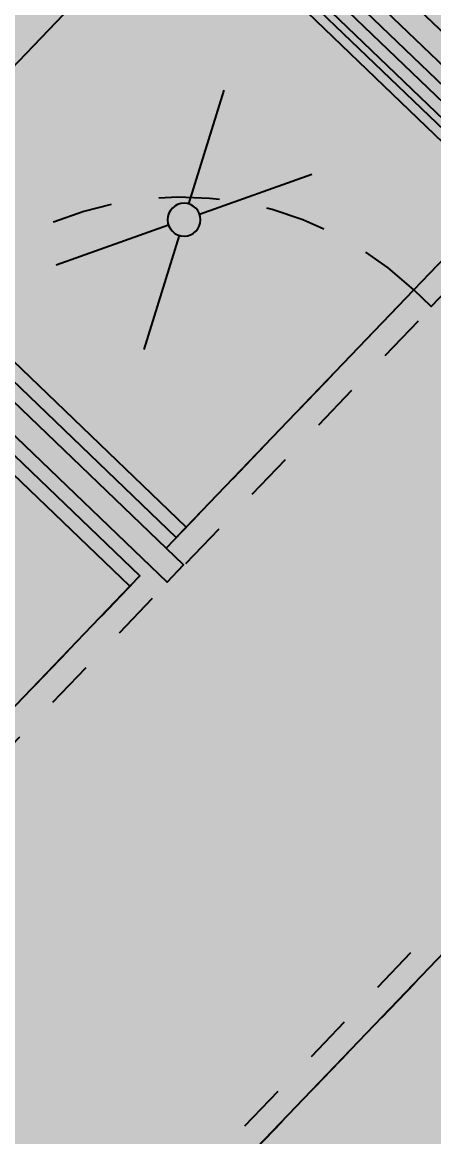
# Model space of a CAD drawing. Header units: metres. Extents: x 678805 to 1359287, y 2747329 to 5497370.
# Drawn here: x 679799.932 to 679800.79, y 2748733 to 2748735.321 of the extents above; entities that cross this region are included whole.
import ezdxf

# ---------------------------------------------------------------- set-up
doc = ezdxf.new("R2010")
doc.units = ezdxf.units.M
doc.linetypes.add('XREF_MON_BUILDINGS$0$DASHED2', pattern=[9.524999999999999, 6.35, -3.175])
doc.linetypes.add('XREF_MON_BUILDINGS$0$RAYITAS500', pattern=[0.2, 0.1, -0.1])
for name, color, linetype in [('00_XREF_MON_HSC_PAVEMENT', 7, 'Continuous'), ('00_XREF_TWQ_BUILDINGS', 7, 'Continuous'), ('XREF_MON_BUILDINGS$0$00-Modulos DEFINIDOS', 7, 'Continuous'), ('XREF_MON_BUILDINGS$0$02-L-01_Struture aux', 4, 'Continuous'), ('XREF_MON_BUILDINGS$0$02-L-06_Doors & Windows', 6, 'Continuous'), ('XREF_MON_BUILDINGS$0$02-L-Insulation', 252, 'Continuous'), ('XREF_MON_BUILDINGS$0$02-L-INT Panel', 5, 'Continuous'), ('XREF_MON_BUILDINGS$0$02-L-panel lines', 7, 'Continuous'), ('XREF_MON_BUILDINGS$0$02-L-Projection 2', 8, 'Continuous'), ('XREF_MON_BUILDINGS$0$02_L_Furniture', 7, 'Continuous')]:
    doc.layers.add(name, color=color, linetype=linetype)
doc.layers.add('XREF_MON_BUILDINGS$0$0-WIPEOUTS', color=7, linetype='Continuous', true_color=0xffffff)
doc.layers.add('XREF_MON_BUILDINGS$0$02-L-06_Walls HATCH 01', color=9, linetype='Continuous', true_color=0x808080)
doc.layers.add('XREF_MON_BUILDINGS$0$00_AUX', color=3, linetype='Continuous', plot=False)
doc.layers.add('XREF_MON_BUILDINGS$0$02-KH-01 Water_Toilets', color=7, linetype='Continuous', lineweight=30, true_color=0x3877ff)
doc.layers.add('XREF_MON_HSC_PAVEMENT$0$03-TR-Pavement_06_Concrete Slab in situ', color=7, linetype='Continuous', lineweight=9, true_color=0xf7f7f7)
doc.layers.get('XREF_MON_BUILDINGS$0$02-KH-01 Water_Toilets').off()
doc.styles.add('XREF_MON_BUILDINGS$0$Standard', font='arial.ttf')
doc.linetypes.add('XREF_MON_BUILDINGS$0$BATTING', pattern='A,0.0001,-0.1,[134,ltypeshp.shx,S=0.1,R=0,X=-0.1,Y=0],-0.2,[134,ltypeshp.shx,S=0.1,R=180,X=0.1,Y=0],-0.1', length=0.4001)

# ---------------------------------------------------------------- blocks, each defined once
blk = doc.blocks.new('XREF_MON_BUILDINGS$0$modulo kiosco')
at = {"layer": 'XREF_MON_BUILDINGS$0$0-WIPEOUTS', "true_color": 0xfcfcfc}
h = blk.add_hatch(color=7, dxfattribs=at)
h.dxf.hatch_style = 1
h.paths.add_polyline_path([(119.6986085139215, -61.62058441969566), (119.6986085125245, -56.82058442011476), (124.4986085132696, -56.82058442058042), (124.4986085123383, -61.62058442132547)])
at = {"layer": 'XREF_MON_BUILDINGS$0$00_AUX', "color": 253, "insert": (120.5956272133626, -58.63217507931404), "char_height": 0.7999999999999997, "attachment_point": 1, "style": 'XREF_MON_BUILDINGS$0$Standard'}
blk.add_mtext_dynamic_manual_height_columns('23 m2', width=11.40284914150834, gutter_width=3.999999999999999, heights=[0], dxfattribs=at)
blk = doc.blocks.new('XREF_MON_BUILDINGS$0$Door 70cm')
at = {"layer": 'XREF_MON_BUILDINGS$0$02-L-06_Doors & Windows', "linetype": 'Continuous'}
blk.add_lwpolyline([(-150.6701453510832, -157.4291121601533), (-150.6701453510832, -158.1291121601533), (-150.6401453510832, -158.1291121601533), (-150.6401453510832, -157.4291121601533), (-150.6701453510832, -157.4291121601533)], dxfattribs=at)
at = {"layer": 'XREF_MON_BUILDINGS$0$02-L-06_Doors & Windows', "color": 8, "linetype": 'Continuous'}
blk.add_lwpolyline([(-150.6401453510832, -158.1291121601533), (-149.9551453510832, -158.1291121601533)], dxfattribs=at)
at = {"layer": 'XREF_MON_BUILDINGS$0$02-L-Projection 2', "linetype": 'XREF_MON_BUILDINGS$0$DASHED2', "ltscale": 0.02}
blk.add_arc((-150.6595386816637, -158.1333921167722), 0.7044063331592858, 0.3481299756714386, 88.42236453440704, dxfattribs=at)
blk = doc.blocks.new('XREF_MON_BUILDINGS$0$component PICA')
at = {"linetype": 'Continuous', "ltscale": 0.01}
for p, q in [((125, 350), (-125, 350)), ((-175, 300), (-175, 50)), ((175, 50), (175, 300)), ((0, 150), (0, -20)), ((-125, 0), (125, 0))]:
    blk.add_line(p, q, dxfattribs=at)
blk.add_circle((0, 60), 25, dxfattribs=at)
for centre, start, end in [((-125, 300), 90, 180), ((125, 300), 0, 90), ((-125, 50), 180, 270), ((125, 50), 270, 0)]:
    blk.add_arc(centre, 50, start, end, dxfattribs=at)
blk = doc.blocks.new('XREF_MON_BUILDINGS$0$desague')
at = {"linetype": 'Continuous'}
for p, q in [((-0.04090263425324991, 0.02045131712662318), (-0.3371916059736151, 0.1685958029868022)), ((0.04090263425324991, 0.02045131712662318), (0.3371916059736151, 0.1685958029868022)), ((-0.04090263425324991, -0.02045131712662318), (-0.3371916059736151, -0.1685958029868022)), ((0.04090263425324991, -0.02045131712662318), (0.3371916059736151, -0.1685958029868022))]:
    blk.add_line(p, q, dxfattribs=at)
blk.add_circle((0, 0), 0.04573053532453741, dxfattribs=at)
blk = doc.blocks.new('XREF_MON_BUILDINGS$0$A$C56BF4A3E')
at = {"layer": 'XREF_MON_BUILDINGS$0$02-L-06_Walls HATCH 01', "linetype": 'Continuous'}
h = blk.add_hatch(color=256, dxfattribs=at)
h.dxf.hatch_style = 1
h.paths.add_polyline_path([(8.321869717666846, 4.511352463269965), (8.271869717733058, 4.511352463269965), (8.271874657760183, 3.082319364917577), (8.271880239727302, 3.082319081473937), (8.321889466389319, 3.082319412094318)])
h = blk.add_hatch(color=256, dxfattribs=at)
h.dxf.hatch_style = 1
h.paths.add_polyline_path([(9.066908691302952, 3.132475216759698), (9.066908691302952, 3.082319364917577), (9.330634532108963, 3.082319364917577), (9.330634532108963, 3.132475216759698)])
at = {"layer": 'XREF_MON_BUILDINGS$0$02-L-01_Struture aux', "linetype": 'Continuous'}
for p, q in [((9.415634532121661, 4.531352463266309), (9.415634532121661, 0.291352463266314)), ((9.445634532121066, 4.531352463266309), (9.445634532121066, 0.291352463266314))]:
    blk.add_line(p, q, dxfattribs=at)
at = {"layer": 'XREF_MON_BUILDINGS$0$02-L-Insulation', "linetype": 'XREF_MON_BUILDINGS$0$BATTING', "ltscale": 0.04}
blk.add_line((9.390634532115005, 0.3013524632572668), (9.390634532115005, 4.531352463257221), dxfattribs=at)
at = {"layer": 'XREF_MON_BUILDINGS$0$02-L-INT Panel', "linetype": 'Continuous'}
for p, q in [((9.350634532121067, 4.531352463257853), (9.350634532121067, 0.2913524632578515)), ((9.365634532119206, 4.531352463257853), (9.365634532119206, 0.2913524632578515)), ((9.495634532121077, 4.531352463257853), (9.495634532121077, 0.2913524632578515)), ((9.33063453212107, 4.511352463257872), (9.33063453212107, 0.3113524632578688))]:
    blk.add_line(p, q, dxfattribs=at)
at = {"layer": 'XREF_MON_BUILDINGS$0$02-L-panel lines', "linetype": 'XREF_MON_BUILDINGS$0$RAYITAS500'}
for p, q in [((7.52685064401599, 3.131833131528889), (8.271870569224983, 3.131833131528889)), ((8.32188876609396, 3.132461337870506), (9.066908691302952, 3.132461337870506)), ((7.526871417353842, 3.080894105680326), (9.066908691302952, 3.080894105680326)), ((9.066171466439886, 2.182220182709766), (7.526869454994277, 2.18126112381599)), ((7.526811846722214, 2.131592725660408), (8.271870569224983, 2.131535353910547))]:
    blk.add_line(p, q, dxfattribs=at)
at = {"layer": 'XREF_MON_BUILDINGS$0$02-L-panel lines'}
blk.add_lwpolyline([(8.271874657760183, 3.082319364917577), (8.32188946638799, 3.082319412094318), (8.321869717666846, 4.511352463269965), (8.271869717733058, 4.511352463269965), (8.271874657760183, 3.082319364917577), (8.271874657760183, 3.082319364917577), (8.271874657760183, 3.082319364917577)], dxfattribs=at)
blk.add_lwpolyline([(9.330634532108963, 3.132475216759698), (9.330634532108963, 3.082319364917577), (9.066908691302952, 3.082319364917577), (9.066908691302952, 3.132475216759698)], close=True, dxfattribs=at)
at = {"linetype": 'Continuous', "xscale": -0.7500000000000021, "yscale": 0.7500000000000021, "zscale": 0.7500000000000021, "rotation": 180}
blk.add_blockref('XREF_MON_BUILDINGS$0$desague', (8.84107223526987, 3.579105980010447), dxfattribs=at)
at = {"layer": 'XREF_MON_BUILDINGS$0$02-L-06_Doors & Windows', "linetype": 'Continuous', "xscale": -1}
blk.add_blockref('XREF_MON_BUILDINGS$0$Door 70cm', (-142.428294852641, 161.2615873769131), dxfattribs=at)
at = {"layer": 'XREF_MON_BUILDINGS$0$02-L-06_Doors & Windows', "linetype": 'Continuous', "rotation": 180}
blk.add_blockref('XREF_MON_BUILDINGS$0$Door 70cm', (-142.428294852641, -155.9969485999012), dxfattribs=at)
at = {"layer": 'XREF_MON_BUILDINGS$0$02-L-panel lines'}
blk.add_blockref('XREF_MON_BUILDINGS$0$Door 70cm', (159.0220540423861, 161.2615873769131), dxfattribs=at)
at = {"layer": 'XREF_MON_BUILDINGS$0$02_L_Furniture', "linetype": 'Continuous', "ltscale": 0.01, "xscale": 0.0012, "yscale": 0.0012, "zscale": 0.0012, "rotation": 180}
blk.add_blockref('XREF_MON_BUILDINGS$0$component PICA', (8.82625212489329, 4.476352463267862), dxfattribs=at)
blk = doc.blocks.new('XREF_MON_BUILDINGS')
at = {"layer": 'XREF_MON_BUILDINGS$0$02-KH-01 Water_Toilets', "linetype": 'Continuous', "rotation": 46.19281885751325}
blk.add_blockref('XREF_MON_BUILDINGS$0$modulo kiosco', (679672.7383288149, 2748685.830044908), dxfattribs=at)
at = {"layer": 'XREF_MON_BUILDINGS$0$00-Modulos DEFINIDOS', "rotation": 46.19281888744088}
blk.add_blockref('XREF_MON_BUILDINGS$0$A$C56BF4A3E', (679796.732175735, 2748726.052066282), dxfattribs=at)
blk = doc.blocks.new('XREF_MON_HSC_PAVEMENT')
at = {"layer": 'XREF_MON_HSC_PAVEMENT$0$03-TR-Pavement_06_Concrete Slab in situ', "linetype": 'Continuous'}
h = blk.add_hatch(color=256, dxfattribs=at)
h.dxf.hatch_style = 1
h.paths.add_polyline_path([(679804.7077948553, 2748731.756308476), (679798.2444824101, 2748737.944727983), (679788.909462892, 2748731.061581339), (679796.7322374614, 2748723.557927816)])

msp = doc.modelspace()

# ---------------------------------------------------------------- block references
at = {"layer": '00_XREF_MON_HSC_PAVEMENT'}
msp.add_blockref('XREF_MON_HSC_PAVEMENT', (0, 0), dxfattribs=at)

# ---------------------------------------------------------------- next in the draw order: block references
at = {"layer": '00_XREF_TWQ_BUILDINGS'}
msp.add_blockref('XREF_MON_BUILDINGS', (0, 0), dxfattribs=at)

# ---------------------------------------------------------------- next in the draw order: block references
msp.add_blockref('XREF_MON_BUILDINGS', (0, 0))

doc.saveas('drawing.dxf')
